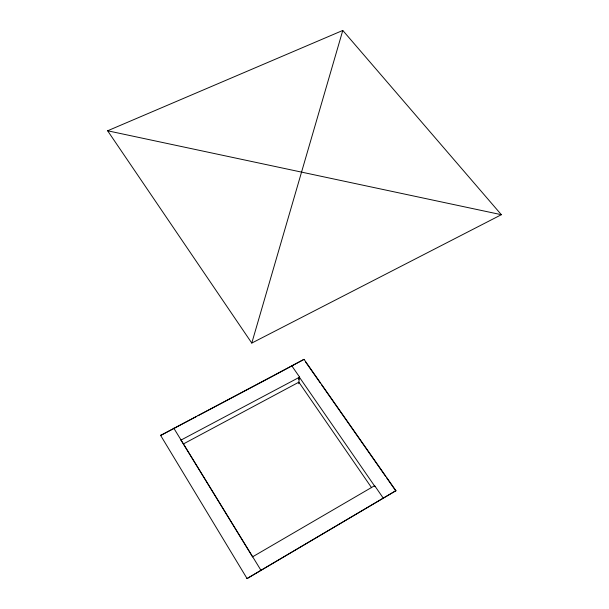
<?xml version="1.0" encoding="UTF-8"?>
<svg xmlns="http://www.w3.org/2000/svg" width="609" height="609" viewBox="0 0 609 609"><rect width="100%" height="100%" fill="white"/><g stroke="black" fill="none" stroke-linecap="round" stroke-linejoin="round"><path stroke-width="0.91" d="M395.919 490.694L247.064 578.55L395.919 490.694L304.028 359.356L160.54 435.496L196.41 416.541M252.674 556.771L374.649 485.678L383.267 498.139M298.722 379.468L298.935 377.618M298.692 383.723L299.461 376.91L291.787 365.819M304.028 359.356L273.114 376.004M251.783 343.065L342.783 30.45L501.367 214.703L251.783 343.065L107.633 130.783L342.783 30.45M183.378 443.953L298.867 382.186L371.604 487.725M299.422 377.245L181.071 440.048M198.039 415.681L272.52 376.324M107.633 130.783L501.367 214.703M305.619 362.02L320.288 382.992M321.377 384.545L385.489 476.208M386.578 477.76L395.82 490.968M299.331 377.116L375.053 486.675M173.786 428.165L260.896 570.184M180.797 439.827L252.575 556.87M160.487 435.191L247.064 578.55"/></g></svg>
